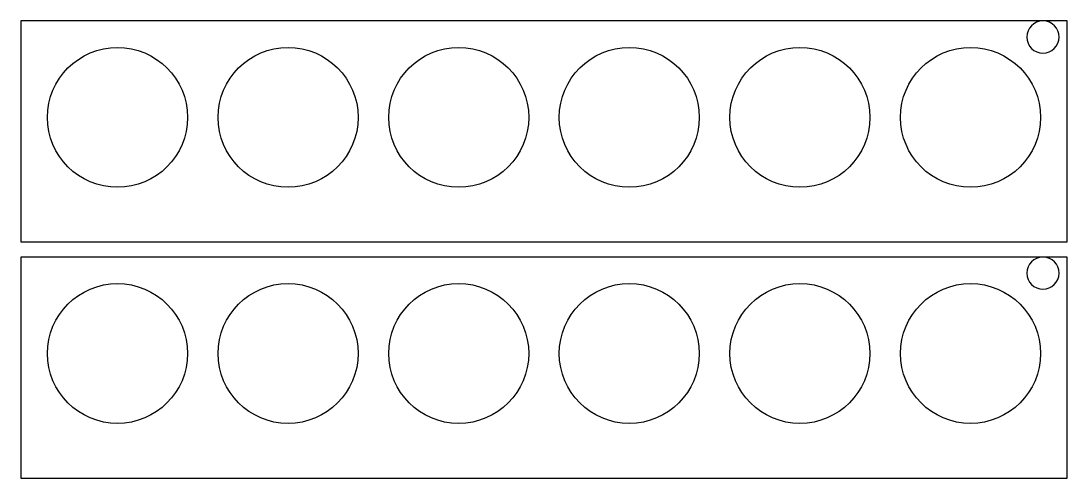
# Model space of a CAD drawing. Header units: millimetres. Extents: x 12 to 662, y 203 to 488.
import ezdxf

# ---------------------------------------------------------------- set-up
doc = ezdxf.new("R2010")
doc.units = ezdxf.units.MM

msp = doc.modelspace()

# ---------------------------------------------------------------- linework, layer by layer
at = {"color": 7, "linetype": 'Continuous', "lineweight": 25}
for p, q in [((11.6, 487.51), (11.6, 350.01)), ((646.46, 487.51), (11.6, 487.51)), ((661.6, 487.51), (646.74, 487.51)), ((661.6, 350.01), (661.6, 487.51)), ((11.6, 350.01), (661.6, 350.01)), ((11.6, 340.64), (11.6, 203.14)), ((646.46, 340.64), (11.6, 340.64)), ((661.6, 340.64), (646.74, 340.64)), ((661.6, 203.14), (661.6, 340.64)), ((11.6, 203.14), (661.6, 203.14))]:
    msp.add_line(p, q, dxfattribs=at)
for centre in [(71.6, 427.51), (177.6, 427.51), (283.6, 427.51), (389.6, 427.51), (495.6, 427.51), (601.6, 427.51), (71.6, 280.64), (177.6, 280.64), (283.6, 280.64), (389.6, 280.64), (495.6, 280.64), (601.6, 280.64)]:
    msp.add_circle(centre, 43.5, dxfattribs=at)
for centre in [(646.6, 477.51), (646.6, 330.64)]:
    msp.add_arc(centre, 10, 90.81029, 89.18971, dxfattribs=at)

doc.saveas('drawing.dxf')
